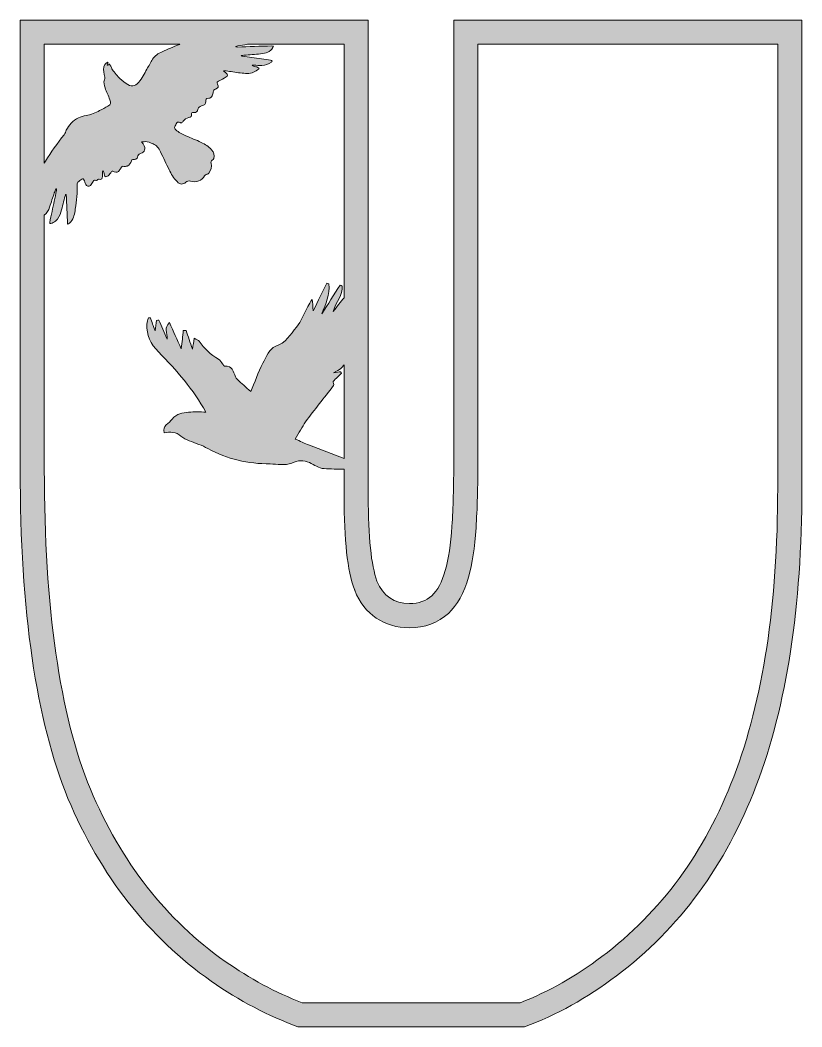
# Model space of a CAD drawing. Header units: millimetres. Extents: x 33 to 675, y -307 to -42.
# Drawn here: x 578.4 to 675.4, y -167 to -42 of the extents above; entities that cross this region are included whole.
import ezdxf

# ---------------------------------------------------------------- set-up
doc = ezdxf.new("R2010")
doc.units = ezdxf.units.MM
doc.header["$MEASUREMENT"] = 0
doc.layers.add('Layer 7', color=7, linetype='Continuous')

msp = doc.modelspace()

# ---------------------------------------------------------------- hatches: boundary and pattern name
at = {"layer": 'Layer 7'}
h = msp.add_hatch(color=1, dxfattribs=at)
h.dxf.hatch_style = 2
edge = h.paths.add_edge_path()
edge.add_spline(control_points=[(632.21, -42.01), (632.21, -42.01), (632.21, -96.71), (632.21, -96.71), (632.21, -99.89), (632.14, -102.6), (631.99, -104.85), (631.84, -107.1), (631.56, -108.94), (631.16, -110.36), (630.75, -111.79), (630.2, -112.83), (629.49, -113.49), (628.79, -114.14), (627.86, -114.47), (626.71, -114.47), (624.79, -114.47), (623.45, -113.54), (622.68, -111.68), (621.96, -109.7), (621.59, -106.2), (621.59, -101.15), (621.59, -101.15), (621.59, -42.01), (621.59, -42.01), (621.59, -42.01), (578.37, -42.01), (578.37, -42.01), (578.37, -42.01), (578.37, -97.78), (578.37, -97.78), (578.37, -115.43), (580.35, -129.06), (584.31, -138.66), (588.36, -148.31), (594.29, -155.87), (602.09, -161.36), (605.6, -163.81), (609.19, -165.68), (612.86, -167.04), (612.86, -167.04), (641, -167.04), (641, -167.04), (644.96, -165.56), (648.77, -163.47), (652.42, -160.7), (656.34, -157.74), (659.74, -154.3), (662.62, -150.38), (665.5, -146.46), (667.88, -142.01), (669.78, -137.05), (671.68, -132.09), (673.09, -126.54), (674.03, -120.4), (674.97, -114.25), (675.44, -107.48), (675.44, -100.08), (675.44, -100.08), (675.44, -42.01), (675.44, -42.01), (675.44, -42.01), (632.21, -42.01), (632.21, -42.01)], knot_values=[0, 0, 0, 0, 1, 1, 1, 2, 2, 2, 3, 3, 3, 4, 4, 4, 5, 5, 5, 6, 6, 6, 7, 7, 7, 8, 8, 8, 9, 9, 9, 10, 10, 10, 11, 11, 11, 12, 12, 12, 13, 13, 13, 14, 14, 14, 15, 15, 15, 16, 16, 16, 17, 17, 17, 18, 18, 18, 19, 19, 19, 20, 20, 20, 21, 21, 21, 21], degree=3, periodic=1)
edge = h.paths.add_edge_path()
edge.add_spline(control_points=[(617.22, -86.88), (617.6, -86.52), (617.95, -86.18), (618.29, -85.85), (618.24, -85.79), (618.19, -85.74), (618.14, -85.69), (617.91, -85.71), (617.69, -85.74), (617.28, -85.8), (617.69, -85.57), (617.98, -85.48), (618.17, -85.29), (618.31, -85.14), (618.47, -84.98), (618.59, -84.82), (618.59, -84.82), (618.59, -96.44), (618.59, -96.44), (617.16, -95.89), (615.72, -95.36), (614.29, -94.81), (613.69, -94.58), (613.11, -94.29), (612.53, -94.04), (613, -93.25), (613.38, -92.56), (613.82, -91.91), (614.35, -91.14), (614.94, -90.41), (615.51, -89.67), (616.1, -88.91), (616.72, -88.16), (617.28, -87.38), (617.37, -87.25), (617.24, -86.98), (617.22, -86.88)], knot_values=[0, 0, 0, 0, 1, 1, 1, 2, 2, 2, 3, 3, 3, 4, 4, 4, 5, 5, 5, 6, 6, 6, 7, 7, 7, 8, 8, 8, 9, 9, 9, 10, 10, 10, 11, 11, 11, 12, 12, 12, 12], degree=3, periodic=1)
edge = h.paths.add_edge_path()
edge.add_spline(control_points=[(598.19, -45.01), (598.16, -45.02), (598.13, -45.03), (598.1, -45.05), (597.4, -45.33), (596.7, -45.63), (596, -45.93), (595.51, -46.14), (595.08, -46.42), (594.82, -46.85), (594.57, -47.27), (594.34, -47.69), (594.11, -48.11), (593.8, -48.67), (593.52, -49.24), (593.09, -49.73), (592.61, -50.27), (592.15, -50.32), (591.52, -49.88), (591.16, -49.63), (590.84, -49.34), (590.53, -49.04), (590.35, -48.87), (590.24, -48.62), (590.04, -48.45), (589.86, -48.29), (589.78, -48.11), (589.7, -47.91), (589.66, -47.8), (589.6, -47.69), (589.54, -47.59), (589.51, -47.54), (589.44, -47.5), (589.39, -47.45), (589.36, -47.5), (589.32, -47.54), (589.28, -47.59), (589.27, -47.6), (589.25, -47.61), (589.23, -47.62), (589.21, -47.61), (589.19, -47.6), (589.18, -47.6), (589.21, -47.49), (589.25, -47.38), (589.29, -47.28), (589.26, -47.26), (589.23, -47.25), (589.21, -47.23), (589.1, -47.33), (588.96, -47.41), (588.9, -47.52), (588.68, -47.91), (588.69, -48.33), (588.81, -48.75), (588.88, -48.99), (588.93, -49.19), (588.84, -49.43), (588.71, -49.75), (588.79, -50.1), (588.91, -50.43), (589.09, -50.92), (589.31, -51.4), (589.52, -51.89), (589.68, -52.28), (589.65, -52.45), (589.27, -52.68), (588.94, -52.89), (588.59, -53.06), (588.24, -53.25), (587.72, -53.54), (587.15, -53.74), (586.55, -53.86), (586.22, -53.93), (585.88, -54), (585.6, -54.14), (584.91, -54.5), (584.44, -55.04), (584.1, -55.68), (584.01, -55.86), (583.96, -56.07), (583.83, -56.24), (583, -57.31), (582.18, -58.39), (581.5, -59.54), (581.45, -59.62), (581.41, -59.7), (581.37, -59.78), (581.37, -59.78), (581.37, -45.01), (581.37, -45.01), (581.37, -45.01), (598.19, -45.01), (598.19, -45.01)], knot_values=[0, 0, 0, 0, 1, 1, 1, 2, 2, 2, 3, 3, 3, 4, 4, 4, 5, 5, 5, 6, 6, 6, 7, 7, 7, 8, 8, 8, 9, 9, 9, 10, 10, 10, 11, 11, 11, 12, 12, 12, 13, 13, 13, 14, 14, 14, 15, 15, 15, 16, 16, 16, 17, 17, 17, 18, 18, 18, 19, 19, 19, 20, 20, 20, 21, 21, 21, 22, 22, 22, 23, 23, 23, 24, 24, 24, 25, 25, 25, 26, 26, 26, 27, 27, 27, 28, 28, 28, 29, 29, 29, 30, 30, 30, 31, 31, 31, 31], degree=3, periodic=1)
edge = h.paths.add_edge_path()
edge.add_spline(control_points=[(672.44, -100.08), (672.44, -107.29), (671.98, -113.98), (671.07, -119.94), (670.17, -125.84), (668.79, -131.24), (666.98, -135.98), (665.18, -140.67), (662.9, -144.92), (660.2, -148.6), (657.51, -152.27), (654.28, -155.53), (650.6, -158.31), (647.41, -160.74), (643.99, -162.66), (640.45, -164.04), (640.45, -164.04), (613.4, -164.04), (613.4, -164.04), (610.1, -162.77), (606.87, -161.04), (603.82, -158.9), (596.52, -153.78), (590.89, -146.57), (587.09, -137.51), (583.29, -128.33), (581.37, -114.96), (581.37, -97.78), (581.37, -97.78), (581.37, -66.25), (581.37, -66.25), (581.68, -65.97), (581.9, -65.63), (582.03, -65.23), (582.23, -64.64), (582.41, -64.05), (582.61, -63.47), (582.67, -63.3), (582.75, -63.13), (582.82, -62.97), (582.84, -62.97), (582.86, -62.98), (582.89, -62.98), (582.88, -63.04), (582.89, -63.11), (582.88, -63.17), (582.69, -64.04), (582.51, -64.91), (582.33, -65.78), (582.23, -66.23), (582.13, -66.68), (582.04, -67.13), (582.02, -67.22), (582.05, -67.32), (582.17, -67.27), (582.38, -67.19), (582.59, -67.1), (582.76, -66.96), (583.13, -66.67), (583.31, -66.26), (583.43, -65.84), (583.62, -65.17), (583.77, -64.49), (583.95, -63.82), (583.96, -63.76), (584, -63.71), (584.02, -63.66), (584.05, -63.66), (584.07, -63.67), (584.09, -63.67), (584.14, -64.89), (584.2, -66.1), (584.25, -67.35), (584.46, -67.29), (584.58, -67.18), (584.67, -67.06), (585.02, -66.58), (585.14, -66.03), (585.22, -65.48), (585.39, -64.44), (585.49, -63.4), (585.46, -62.34), (585.46, -62.27), (585.48, -62.18), (585.54, -62.13), (585.69, -62), (585.86, -61.87), (586.03, -61.76), (586.17, -61.66), (586.23, -61.69), (586.29, -61.85), (586.37, -62.03), (586.42, -62.23), (586.51, -62.41), (586.63, -62.64), (586.9, -62.71), (587.09, -62.53), (587.23, -62.39), (587.33, -62.2), (587.43, -62.03), (587.48, -61.94), (587.53, -61.85), (587.67, -61.9), (587.83, -61.97), (587.92, -61.91), (588, -61.8), (588.03, -61.77), (588.12, -61.74), (588.17, -61.76), (588.38, -61.82), (588.51, -61.79), (588.55, -61.61), (588.6, -61.37), (588.59, -61.13), (588.61, -60.89), (588.61, -60.84), (588.61, -60.78), (588.62, -60.73), (588.64, -60.73), (588.66, -60.72), (588.69, -60.72), (588.72, -60.79), (588.76, -60.85), (588.77, -60.92), (588.81, -61.05), (588.82, -61.19), (588.86, -61.32), (588.89, -61.44), (588.97, -61.49), (589.12, -61.43), (589.36, -61.33), (589.5, -61.16), (589.62, -60.96), (589.77, -60.72), (589.77, -60.73), (590.04, -60.83), (590.36, -60.95), (590.52, -60.9), (590.7, -60.65), (590.78, -60.53), (590.86, -60.41), (590.94, -60.29), (591, -60.18), (591.09, -60.15), (591.24, -60.17), (591.37, -60.19), (591.53, -60.18), (591.64, -60.13), (591.94, -59.99), (592.13, -59.78), (592.19, -59.47), (592.2, -59.39), (592.2, -59.28), (592.36, -59.32), (592.6, -59.38), (592.92, -59.23), (592.96, -59.02), (592.99, -58.79), (593.05, -58.67), (593.33, -58.57), (593.84, -58.39), (594.01, -57.95), (593.68, -57.45), (593.62, -57.35), (593.54, -57.26), (593.44, -57.13), (593.62, -57.12), (593.75, -57.12), (593.89, -57.1), (594.25, -57.07), (594.55, -57.26), (594.87, -57.38), (595.07, -57.45), (595.26, -57.59), (595.4, -57.74), (595.56, -57.93), (595.69, -58.16), (595.8, -58.38), (596.16, -59.11), (596.5, -59.86), (596.87, -60.59), (597.13, -61.11), (597.42, -61.62), (597.85, -62.07), (598.25, -62.5), (598.57, -62.43), (598.95, -62.14), (599.12, -62.01), (599.28, -61.95), (599.51, -62.01), (600.28, -62.21), (600.95, -61.94), (601.26, -61.33), (601.29, -61.28), (601.38, -61.24), (601.45, -61.2), (601.56, -61.14), (601.72, -61.11), (601.79, -61.02), (602.07, -60.65), (602.22, -60.23), (602.08, -59.77), (602.03, -59.6), (602.07, -59.51), (602.22, -59.41), (602.3, -59.36), (602.39, -59.27), (602.41, -59.18), (602.52, -58.8), (602.45, -58.43), (602.14, -58.1), (601.78, -57.71), (601.34, -57.42), (600.85, -57.19), (600.23, -56.9), (599.58, -56.65), (598.94, -56.38), (598.49, -56.18), (598.05, -55.95), (597.69, -55.62), (597.57, -55.52), (597.5, -55.39), (597.56, -55.25), (597.63, -55.09), (597.72, -54.92), (597.84, -54.77), (597.92, -54.66), (598.06, -54.61), (598.22, -54.73), (598.32, -54.81), (598.42, -54.78), (598.5, -54.7), (598.55, -54.65), (598.6, -54.61), (598.63, -54.56), (598.78, -54.31), (599.02, -54.18), (599.33, -54.12), (599.57, -54.07), (599.67, -53.93), (599.66, -53.71), (599.65, -53.56), (599.7, -53.49), (599.89, -53.48), (600.26, -53.48), (600.37, -53.4), (600.44, -53.08), (600.49, -52.84), (600.63, -52.72), (600.89, -52.66), (601.28, -52.57), (601.41, -52.42), (601.41, -52.12), (601.41, -51.8), (601.42, -51.78), (601.78, -51.72), (601.99, -51.68), (602.15, -51.6), (602.21, -51.42), (602.27, -51.26), (602.32, -51.1), (602.34, -50.93), (602.36, -50.76), (602.42, -50.65), (602.61, -50.58), (602.99, -50.45), (603.05, -50.28), (602.88, -49.95), (602.77, -49.72), (602.78, -49.72), (603.01, -49.59), (603.32, -49.43), (603.63, -49.25), (603.94, -49.07), (604.19, -48.91), (604.19, -48.78), (603.96, -48.59), (603.9, -48.54), (603.83, -48.5), (603.76, -48.45), (603.71, -48.42), (603.67, -48.37), (603.6, -48.31), (603.67, -48.3), (603.71, -48.29), (603.74, -48.29), (604.02, -48.33), (604.29, -48.37), (604.56, -48.41), (605.16, -48.49), (605.77, -48.59), (606.37, -48.63), (606.93, -48.68), (607.43, -48.5), (607.85, -48.2), (607.93, -48.14), (607.97, -48.05), (608.03, -47.97), (607.94, -47.93), (607.85, -47.87), (607.75, -47.83), (607.68, -47.8), (607.59, -47.8), (607.51, -47.77), (607.4, -47.74), (607.3, -47.7), (607.19, -47.66), (607.2, -47.64), (607.2, -47.62), (607.21, -47.6), (607.26, -47.6), (607.32, -47.6), (607.38, -47.6), (607.72, -47.62), (608.06, -47.65), (608.39, -47.64), (608.84, -47.63), (609.23, -47.49), (609.57, -47.25), (609.62, -47.21), (609.68, -47.12), (609.66, -47.09), (609.64, -47.03), (609.54, -46.98), (609.47, -46.97), (609.1, -46.91), (608.72, -46.86), (608.33, -46.81), (607.54, -46.7), (606.75, -46.6), (605.95, -46.5), (605.91, -46.5), (605.87, -46.47), (605.83, -46.45), (605.83, -46.44), (605.83, -46.42), (605.84, -46.41), (605.95, -46.39), (606.05, -46.37), (606.16, -46.37), (606.85, -46.31), (607.54, -46.26), (608.23, -46.2), (608.88, -46.15), (609.44, -45.95), (609.76, -45.42), (609.79, -45.37), (609.79, -45.31), (609.81, -45.25), (609.75, -45.24), (609.69, -45.21), (609.63, -45.21), (608.2, -45.26), (606.77, -45.3), (605.34, -45.35), (605.28, -45.35), (605.22, -45.34), (605.15, -45.33), (605.15, -45.32), (605.15, -45.3), (605.15, -45.29), (605.23, -45.26), (605.32, -45.23), (605.41, -45.21), (605.8, -45.14), (606.19, -45.08), (606.58, -45.01), (606.58, -45.01), (618.59, -45.01), (618.59, -45.01), (618.59, -45.01), (618.59, -76.48), (618.59, -76.48), (618.18, -77.01), (617.74, -77.56), (617.24, -78.19), (617.58, -76.98), (618.51, -76.16), (618.34, -75.03), (618.25, -74.99), (618.17, -74.95), (618.09, -74.91), (617.34, -76.1), (616.59, -77.29), (615.84, -78.48), (616.27, -77.24), (616.91, -76.08), (616.7, -74.75), (616.62, -74.73), (616.55, -74.7), (616.47, -74.67), (615.92, -75.76), (615.38, -76.85), (614.75, -78.11), (614.7, -77.49), (614.68, -77.1), (614.65, -76.71), (614.36, -76.99), (614.25, -77.3), (614.09, -77.59), (613.64, -78.45), (613.28, -79.4), (612.67, -80.13), (611.92, -81.03), (611.38, -82.1), (610.03, -82.55), (609.36, -82.77), (608.9, -83.84), (608.52, -84.6), (607.92, -85.78), (607.47, -87.03), (607.01, -88.14), (606.38, -87.58), (605.85, -87.12), (605.34, -86.65), (605.24, -86.56), (605.17, -86.41), (605.11, -86.29), (604.83, -85.69), (604.76, -84.88), (603.75, -84.99), (603.68, -84.99), (603.59, -84.81), (603.51, -84.71), (603.35, -84.51), (603.23, -84.24), (603.01, -84.12), (602.03, -83.55), (601.21, -82.82), (600.59, -81.88), (600.5, -81.74), (600.27, -81.67), (599.99, -81.51), (599.91, -82), (599.85, -82.38), (599.77, -82.86), (599.48, -82.01), (599.23, -81.28), (598.98, -80.55), (598.86, -80.55), (598.74, -80.55), (598.63, -80.55), (598.55, -81.27), (598.47, -81.99), (598.38, -82.83), (597.87, -81.71), (597.4, -80.67), (596.9, -79.57), (596.21, -80.18), (596.65, -80.84), (596.61, -81.62), (596.22, -80.72), (595.91, -79.99), (595.59, -79.26), (595.5, -79.28), (595.41, -79.29), (595.32, -79.31), (595.26, -79.71), (595.2, -80.11), (595.13, -80.6), (594.91, -80), (594.72, -79.48), (594.53, -78.95), (594.45, -78.96), (594.38, -78.97), (594.3, -78.98), (594.23, -79.24), (594.12, -79.49), (594.11, -79.75), (594.05, -81.11), (594.58, -82.25), (595.54, -83.21), (597.82, -85.49), (599.89, -87.92), (601.41, -90.68), (600.75, -90.68), (600.01, -90.64), (599.27, -90.7), (598.52, -90.76), (597.8, -90.86), (597.26, -91.56), (596.85, -92.1), (596, -92.35), (596.24, -93.25), (597, -93.13), (597.71, -93.12), (598.34, -93.68), (598.63, -93.93), (599.01, -94.08), (599.37, -94.24), (600.13, -94.57), (600.95, -94.81), (601.68, -95.21), (604.09, -96.52), (606.67, -97.12), (609.42, -97.12), (609.87, -97.12), (610.31, -97.22), (610.76, -97.21), (611.21, -97.2), (611.72, -97.21), (612.1, -97.02), (612.85, -96.65), (613.55, -96.63), (614.29, -96.96), (614.89, -97.23), (615.48, -97.66), (616.1, -97.71), (616.93, -97.77), (617.76, -97.77), (618.59, -97.76), (618.59, -97.76), (618.59, -101.15), (618.59, -101.15), (618.59, -106.6), (619.01, -110.38), (619.87, -112.71), (619.87, -112.71), (619.89, -112.77), (619.89, -112.77), (619.89, -112.77), (619.91, -112.82), (619.91, -112.82), (621.14, -115.82), (623.56, -117.47), (626.71, -117.47), (628.61, -117.47), (630.28, -116.85), (631.54, -115.68), (632.66, -114.63), (633.48, -113.16), (634.04, -111.18), (634.51, -109.54), (634.81, -107.54), (634.98, -105.05), (635.13, -102.75), (635.21, -99.94), (635.21, -96.71), (635.21, -96.71), (635.21, -45.01), (635.21, -45.01), (635.21, -45.01), (672.44, -45.01), (672.44, -45.01), (672.44, -45.01), (672.44, -100.08), (672.44, -100.08)], knot_values=[0, 0, 0, 0, 1, 1, 1, 2, 2, 2, 3, 3, 3, 4, 4, 4, 5, 5, 5, 6, 6, 6, 7, 7, 7, 8, 8, 8, 9, 9, 9, 10, 10, 10, 11, 11, 11, 12, 12, 12, 13, 13, 13, 14, 14, 14, 15, 15, 15, 16, 16, 16, 17, 17, 17, 18, 18, 18, 19, 19, 19, 20, 20, 20, 21, 21, 21, 22, 22, 22, 23, 23, 23, 24, 24, 24, 25, 25, 25, 26, 26, 26, 27, 27, 27, 28, 28, 28, 29, 29, 29, 30, 30, 30, 31, 31, 31, 32, 32, 32, 33, 33, 33, 34, 34, 34, 35, 35, 35, 36, 36, 36, 37, 37, 37, 38, 38, 38, 39, 39, 39, 40, 40, 40, 41, 41, 41, 42, 42, 42, 43, 43, 43, 44, 44, 44, 45, 45, 45, 46, 46, 46, 47, 47, 47, 48, 48, 48, 49, 49, 49, 50, 50, 50, 51, 51, 51, 52, 52, 52, 53, 53, 53, 54, 54, 54, 55, 55, 55, 56, 56, 56, 57, 57, 57, 58, 58, 58, 59, 59, 59, 60, 60, 60, 61, 61, 61, 62, 62, 62, 63, 63, 63, 64, 64, 64, 65, 65, 65, 66, 66, 66, 67, 67, 67, 68, 68, 68, 69, 69, 69, 70, 70, 70, 71, 71, 71, 72, 72, 72, 73, 73, 73, 74, 74, 74, 75, 75, 75, 76, 76, 76, 77, 77, 77, 78, 78, 78, 79, 79, 79, 80, 80, 80, 81, 81, 81, 82, 82, 82, 83, 83, 83, 84, 84, 84, 85, 85, 85, 86, 86, 86, 87, 87, 87, 88, 88, 88, 89, 89, 89, 90, 90, 90, 91, 91, 91, 92, 92, 92, 93, 93, 93, 94, 94, 94, 95, 95, 95, 96, 96, 96, 97, 97, 97, 98, 98, 98, 99, 99, 99, 100, 100, 100, 101, 101, 101, 102, 102, 102, 103, 103, 103, 104, 104, 104, 105, 105, 105, 106, 106, 106, 107, 107, 107, 108, 108, 108, 109, 109, 109, 110, 110, 110, 111, 111, 111, 112, 112, 112, 113, 113, 113, 114, 114, 114, 115, 115, 115, 116, 116, 116, 117, 117, 117, 118, 118, 118, 119, 119, 119, 120, 120, 120, 121, 121, 121, 122, 122, 122, 123, 123, 123, 124, 124, 124, 125, 125, 125, 126, 126, 126, 127, 127, 127, 128, 128, 128, 129, 129, 129, 130, 130, 130, 131, 131, 131, 132, 132, 132, 133, 133, 133, 134, 134, 134, 135, 135, 135, 136, 136, 136, 137, 137, 137, 138, 138, 138, 139, 139, 139, 140, 140, 140, 141, 141, 141, 142, 142, 142, 143, 143, 143, 144, 144, 144, 145, 145, 145, 146, 146, 146, 147, 147, 147, 148, 148, 148, 149, 149, 149, 150, 150, 150, 151, 151, 151, 152, 152, 152, 153, 153, 153, 154, 154, 154, 155, 155, 155, 156, 156, 156, 157, 157, 157, 158, 158, 158, 159, 159, 159, 160, 160, 160, 161, 161, 161, 162, 162, 162, 163, 163, 163, 164, 164, 164, 165, 165, 165, 166, 166, 166, 167, 167, 167, 168, 168, 168, 169, 169, 169, 170, 170, 170, 171, 171, 171, 172, 172, 172, 173, 173, 173, 174, 174, 174, 175, 175, 175, 176, 176, 176, 177, 177, 177, 178, 178, 178, 179, 179, 179, 180, 180, 180, 181, 181, 181, 182, 182, 182, 182], degree=3, periodic=1)

# ---------------------------------------------------------------- linework, layer by layer
at = {"layer": 'Layer 7', "lineweight": 0}
for points, knots in [([(632.21, -42.01), (632.21, -42.01), (632.21, -96.71), (632.21, -96.71), (632.21, -99.89), (632.14, -102.6), (631.99, -104.85), (631.84, -107.1), (631.56, -108.94), (631.16, -110.36), (630.75, -111.79), (630.2, -112.83), (629.49, -113.49), (628.79, -114.14), (627.86, -114.47), (626.71, -114.47), (624.79, -114.47), (623.45, -113.54), (622.68, -111.68), (621.96, -109.7), (621.59, -106.2), (621.59, -101.15), (621.59, -101.15), (621.59, -42.01), (621.59, -42.01), (621.59, -42.01), (578.37, -42.01), (578.37, -42.01), (578.37, -42.01), (578.37, -97.78), (578.37, -97.78), (578.37, -115.43), (580.35, -129.06), (584.31, -138.66), (588.36, -148.31), (594.29, -155.87), (602.09, -161.36), (605.6, -163.81), (609.19, -165.68), (612.86, -167.04), (612.86, -167.04), (641, -167.04), (641, -167.04), (644.96, -165.56), (648.77, -163.47), (652.42, -160.7), (656.34, -157.74), (659.74, -154.3), (662.62, -150.38), (665.5, -146.46), (667.88, -142.01), (669.78, -137.05), (671.68, -132.09), (673.09, -126.54), (674.03, -120.4), (674.97, -114.25), (675.44, -107.48), (675.44, -100.08), (675.44, -100.08), (675.44, -42.01), (675.44, -42.01), (675.44, -42.01), (632.21, -42.01), (632.21, -42.01)], [0, 0, 0, 0, 1, 1, 1, 2, 2, 2, 3, 3, 3, 4, 4, 4, 5, 5, 5, 6, 6, 6, 7, 7, 7, 8, 8, 8, 9, 9, 9, 10, 10, 10, 11, 11, 11, 12, 12, 12, 13, 13, 13, 14, 14, 14, 15, 15, 15, 16, 16, 16, 17, 17, 17, 18, 18, 18, 19, 19, 19, 20, 20, 20, 21, 21, 21, 21]), ([(598.19, -45.01), (598.16, -45.02), (598.13, -45.03), (598.1, -45.05), (597.4, -45.33), (596.7, -45.63), (596, -45.93), (595.51, -46.14), (595.08, -46.42), (594.82, -46.85), (594.57, -47.27), (594.34, -47.69), (594.11, -48.11), (593.8, -48.67), (593.52, -49.24), (593.09, -49.73), (592.61, -50.27), (592.15, -50.32), (591.52, -49.88), (591.16, -49.63), (590.84, -49.34), (590.53, -49.04), (590.35, -48.87), (590.24, -48.62), (590.04, -48.45), (589.86, -48.29), (589.78, -48.11), (589.7, -47.91), (589.66, -47.8), (589.6, -47.69), (589.54, -47.59), (589.51, -47.54), (589.44, -47.5), (589.39, -47.45), (589.36, -47.5), (589.32, -47.54), (589.28, -47.59), (589.27, -47.6), (589.25, -47.61), (589.23, -47.62), (589.21, -47.61), (589.19, -47.6), (589.18, -47.6), (589.21, -47.49), (589.25, -47.38), (589.29, -47.28), (589.26, -47.26), (589.23, -47.25), (589.21, -47.23), (589.1, -47.33), (588.96, -47.41), (588.9, -47.52), (588.68, -47.91), (588.69, -48.33), (588.81, -48.75), (588.88, -48.99), (588.93, -49.19), (588.84, -49.43), (588.71, -49.75), (588.79, -50.1), (588.91, -50.43), (589.09, -50.92), (589.31, -51.4), (589.52, -51.89), (589.68, -52.28), (589.65, -52.45), (589.27, -52.68), (588.94, -52.89), (588.59, -53.06), (588.24, -53.25), (587.72, -53.54), (587.15, -53.74), (586.55, -53.86), (586.22, -53.93), (585.88, -54), (585.6, -54.14), (584.91, -54.5), (584.44, -55.04), (584.1, -55.68), (584.01, -55.86), (583.96, -56.07), (583.83, -56.24), (583, -57.31), (582.18, -58.39), (581.5, -59.54), (581.45, -59.62), (581.41, -59.7), (581.37, -59.78), (581.37, -59.78), (581.37, -45.01), (581.37, -45.01), (581.37, -45.01), (598.19, -45.01), (598.19, -45.01)], [0, 0, 0, 0, 1, 1, 1, 2, 2, 2, 3, 3, 3, 4, 4, 4, 5, 5, 5, 6, 6, 6, 7, 7, 7, 8, 8, 8, 9, 9, 9, 10, 10, 10, 11, 11, 11, 12, 12, 12, 13, 13, 13, 14, 14, 14, 15, 15, 15, 16, 16, 16, 17, 17, 17, 18, 18, 18, 19, 19, 19, 20, 20, 20, 21, 21, 21, 22, 22, 22, 23, 23, 23, 24, 24, 24, 25, 25, 25, 26, 26, 26, 27, 27, 27, 28, 28, 28, 29, 29, 29, 30, 30, 30, 31, 31, 31, 31]), ([(672.44, -100.08), (672.44, -107.29), (671.98, -113.98), (671.07, -119.94), (670.17, -125.84), (668.79, -131.24), (666.98, -135.98), (665.18, -140.67), (662.9, -144.92), (660.2, -148.6), (657.51, -152.27), (654.28, -155.53), (650.6, -158.31), (647.41, -160.74), (643.99, -162.66), (640.45, -164.04), (640.45, -164.04), (613.4, -164.04), (613.4, -164.04), (610.1, -162.77), (606.87, -161.04), (603.82, -158.9), (596.52, -153.78), (590.89, -146.57), (587.09, -137.51), (583.29, -128.33), (581.37, -114.96), (581.37, -97.78), (581.37, -97.78), (581.37, -66.25), (581.37, -66.25), (581.68, -65.97), (581.9, -65.63), (582.03, -65.23), (582.23, -64.64), (582.41, -64.05), (582.61, -63.47), (582.67, -63.3), (582.75, -63.13), (582.82, -62.97), (582.84, -62.97), (582.86, -62.98), (582.89, -62.98), (582.88, -63.04), (582.89, -63.11), (582.88, -63.17), (582.69, -64.04), (582.51, -64.91), (582.33, -65.78), (582.23, -66.23), (582.13, -66.68), (582.04, -67.13), (582.02, -67.22), (582.05, -67.32), (582.17, -67.27), (582.38, -67.19), (582.59, -67.1), (582.76, -66.96), (583.13, -66.67), (583.31, -66.26), (583.43, -65.84), (583.62, -65.17), (583.77, -64.49), (583.95, -63.82), (583.96, -63.76), (584, -63.71), (584.02, -63.66), (584.05, -63.66), (584.07, -63.67), (584.09, -63.67), (584.14, -64.89), (584.2, -66.1), (584.25, -67.35), (584.46, -67.29), (584.58, -67.18), (584.67, -67.06), (585.02, -66.58), (585.14, -66.03), (585.22, -65.48), (585.39, -64.44), (585.49, -63.4), (585.46, -62.34), (585.46, -62.27), (585.48, -62.18), (585.54, -62.13), (585.69, -62), (585.86, -61.87), (586.03, -61.76), (586.17, -61.66), (586.23, -61.69), (586.29, -61.85), (586.37, -62.03), (586.42, -62.23), (586.51, -62.41), (586.63, -62.64), (586.9, -62.71), (587.09, -62.53), (587.23, -62.39), (587.33, -62.2), (587.43, -62.03), (587.48, -61.94), (587.53, -61.85), (587.67, -61.9), (587.83, -61.97), (587.92, -61.91), (588, -61.8), (588.03, -61.77), (588.12, -61.74), (588.17, -61.76), (588.38, -61.82), (588.51, -61.79), (588.55, -61.61), (588.6, -61.37), (588.59, -61.13), (588.61, -60.89), (588.61, -60.84), (588.61, -60.78), (588.62, -60.73), (588.64, -60.73), (588.66, -60.72), (588.69, -60.72), (588.72, -60.79), (588.76, -60.85), (588.77, -60.92), (588.81, -61.05), (588.82, -61.19), (588.86, -61.32), (588.89, -61.44), (588.97, -61.49), (589.12, -61.43), (589.36, -61.33), (589.5, -61.16), (589.62, -60.96), (589.77, -60.72), (589.77, -60.73), (590.04, -60.83), (590.36, -60.95), (590.52, -60.9), (590.7, -60.65), (590.78, -60.53), (590.86, -60.41), (590.94, -60.29), (591, -60.18), (591.09, -60.15), (591.24, -60.17), (591.37, -60.19), (591.53, -60.18), (591.64, -60.13), (591.94, -59.99), (592.13, -59.78), (592.19, -59.47), (592.2, -59.39), (592.2, -59.28), (592.36, -59.32), (592.6, -59.38), (592.92, -59.23), (592.96, -59.02), (592.99, -58.79), (593.05, -58.67), (593.33, -58.57), (593.84, -58.39), (594.01, -57.95), (593.68, -57.45), (593.62, -57.35), (593.54, -57.26), (593.44, -57.13), (593.62, -57.12), (593.75, -57.12), (593.89, -57.1), (594.25, -57.07), (594.55, -57.26), (594.87, -57.38), (595.07, -57.45), (595.26, -57.59), (595.4, -57.74), (595.56, -57.93), (595.69, -58.16), (595.8, -58.38), (596.16, -59.11), (596.5, -59.86), (596.87, -60.59), (597.13, -61.11), (597.42, -61.62), (597.85, -62.07), (598.25, -62.5), (598.57, -62.43), (598.95, -62.14), (599.12, -62.01), (599.28, -61.95), (599.51, -62.01), (600.28, -62.21), (600.95, -61.94), (601.26, -61.33), (601.29, -61.28), (601.38, -61.24), (601.45, -61.2), (601.56, -61.14), (601.72, -61.11), (601.79, -61.02), (602.07, -60.65), (602.22, -60.23), (602.08, -59.77), (602.03, -59.6), (602.07, -59.51), (602.22, -59.41), (602.3, -59.36), (602.39, -59.27), (602.41, -59.18), (602.52, -58.8), (602.45, -58.43), (602.14, -58.1), (601.78, -57.71), (601.34, -57.42), (600.85, -57.19), (600.23, -56.9), (599.58, -56.65), (598.94, -56.38), (598.49, -56.18), (598.05, -55.95), (597.69, -55.62), (597.57, -55.52), (597.5, -55.39), (597.56, -55.25), (597.63, -55.09), (597.72, -54.92), (597.84, -54.77), (597.92, -54.66), (598.06, -54.61), (598.22, -54.73), (598.32, -54.81), (598.42, -54.78), (598.5, -54.7), (598.55, -54.65), (598.6, -54.61), (598.63, -54.56), (598.78, -54.31), (599.02, -54.18), (599.33, -54.12), (599.57, -54.07), (599.67, -53.93), (599.66, -53.71), (599.65, -53.56), (599.7, -53.49), (599.89, -53.48), (600.26, -53.48), (600.37, -53.4), (600.44, -53.08), (600.49, -52.84), (600.63, -52.72), (600.89, -52.66), (601.28, -52.57), (601.41, -52.42), (601.41, -52.12), (601.41, -51.8), (601.42, -51.78), (601.78, -51.72), (601.99, -51.68), (602.15, -51.6), (602.21, -51.42), (602.27, -51.26), (602.32, -51.1), (602.34, -50.93), (602.36, -50.76), (602.42, -50.65), (602.61, -50.58), (602.99, -50.45), (603.05, -50.28), (602.88, -49.95), (602.77, -49.72), (602.78, -49.72), (603.01, -49.59), (603.32, -49.43), (603.63, -49.25), (603.94, -49.07), (604.19, -48.91), (604.19, -48.78), (603.96, -48.59), (603.9, -48.54), (603.83, -48.5), (603.76, -48.45), (603.71, -48.42), (603.67, -48.37), (603.6, -48.31), (603.67, -48.3), (603.71, -48.29), (603.74, -48.29), (604.02, -48.33), (604.29, -48.37), (604.56, -48.41), (605.16, -48.49), (605.77, -48.59), (606.37, -48.63), (606.93, -48.68), (607.43, -48.5), (607.85, -48.2), (607.93, -48.14), (607.97, -48.05), (608.03, -47.97), (607.94, -47.93), (607.85, -47.87), (607.75, -47.83), (607.68, -47.8), (607.59, -47.8), (607.51, -47.77), (607.4, -47.74), (607.3, -47.7), (607.19, -47.66), (607.2, -47.64), (607.2, -47.62), (607.21, -47.6), (607.26, -47.6), (607.32, -47.6), (607.38, -47.6), (607.72, -47.62), (608.06, -47.65), (608.39, -47.64), (608.84, -47.63), (609.23, -47.49), (609.57, -47.25), (609.62, -47.21), (609.68, -47.12), (609.66, -47.09), (609.64, -47.03), (609.54, -46.98), (609.47, -46.97), (609.1, -46.91), (608.72, -46.86), (608.33, -46.81), (607.54, -46.7), (606.75, -46.6), (605.95, -46.5), (605.91, -46.5), (605.87, -46.47), (605.83, -46.45), (605.83, -46.44), (605.83, -46.42), (605.84, -46.41), (605.95, -46.39), (606.05, -46.37), (606.16, -46.37), (606.85, -46.31), (607.54, -46.26), (608.23, -46.2), (608.88, -46.15), (609.44, -45.95), (609.76, -45.42), (609.79, -45.37), (609.79, -45.31), (609.81, -45.25), (609.75, -45.24), (609.69, -45.21), (609.63, -45.21), (608.2, -45.26), (606.77, -45.3), (605.34, -45.35), (605.28, -45.35), (605.22, -45.34), (605.15, -45.33), (605.15, -45.32), (605.15, -45.3), (605.15, -45.29), (605.23, -45.26), (605.32, -45.23), (605.41, -45.21), (605.8, -45.14), (606.19, -45.08), (606.58, -45.01), (606.58, -45.01), (618.59, -45.01), (618.59, -45.01), (618.59, -45.01), (618.59, -76.48), (618.59, -76.48), (618.18, -77.01), (617.74, -77.56), (617.24, -78.19), (617.58, -76.98), (618.51, -76.16), (618.34, -75.03), (618.25, -74.99), (618.17, -74.95), (618.09, -74.91), (617.34, -76.1), (616.59, -77.29), (615.84, -78.48), (616.27, -77.24), (616.91, -76.08), (616.7, -74.75), (616.62, -74.73), (616.55, -74.7), (616.47, -74.67), (615.92, -75.76), (615.38, -76.85), (614.75, -78.11), (614.7, -77.49), (614.68, -77.1), (614.65, -76.71), (614.36, -76.99), (614.25, -77.3), (614.09, -77.59), (613.64, -78.45), (613.28, -79.4), (612.67, -80.13), (611.92, -81.03), (611.38, -82.1), (610.03, -82.55), (609.36, -82.77), (608.9, -83.84), (608.52, -84.6), (607.92, -85.78), (607.47, -87.03), (607.01, -88.14), (606.38, -87.58), (605.85, -87.12), (605.34, -86.65), (605.24, -86.56), (605.17, -86.41), (605.11, -86.29), (604.83, -85.69), (604.76, -84.88), (603.75, -84.99), (603.68, -84.99), (603.59, -84.81), (603.51, -84.71), (603.35, -84.51), (603.23, -84.24), (603.01, -84.12), (602.03, -83.55), (601.21, -82.82), (600.59, -81.88), (600.5, -81.74), (600.27, -81.67), (599.99, -81.51), (599.91, -82), (599.85, -82.38), (599.77, -82.86), (599.48, -82.01), (599.23, -81.28), (598.98, -80.55), (598.86, -80.55), (598.74, -80.55), (598.63, -80.55), (598.55, -81.27), (598.47, -81.99), (598.38, -82.83), (597.87, -81.71), (597.4, -80.67), (596.9, -79.57), (596.21, -80.18), (596.65, -80.84), (596.61, -81.62), (596.22, -80.72), (595.91, -79.99), (595.59, -79.26), (595.5, -79.28), (595.41, -79.29), (595.32, -79.31), (595.26, -79.71), (595.2, -80.11), (595.13, -80.6), (594.91, -80), (594.72, -79.48), (594.53, -78.95), (594.45, -78.96), (594.38, -78.97), (594.3, -78.98), (594.23, -79.24), (594.12, -79.49), (594.11, -79.75), (594.05, -81.11), (594.58, -82.25), (595.54, -83.21), (597.82, -85.49), (599.89, -87.92), (601.41, -90.68), (600.75, -90.68), (600.01, -90.64), (599.27, -90.7), (598.52, -90.76), (597.8, -90.86), (597.26, -91.56), (596.85, -92.1), (596, -92.35), (596.24, -93.25), (597, -93.13), (597.71, -93.12), (598.34, -93.68), (598.63, -93.93), (599.01, -94.08), (599.37, -94.24), (600.13, -94.57), (600.95, -94.81), (601.68, -95.21), (604.09, -96.52), (606.67, -97.12), (609.42, -97.12), (609.87, -97.12), (610.31, -97.22), (610.76, -97.21), (611.21, -97.2), (611.72, -97.21), (612.1, -97.02), (612.85, -96.65), (613.55, -96.63), (614.29, -96.96), (614.89, -97.23), (615.48, -97.66), (616.1, -97.71), (616.93, -97.77), (617.76, -97.77), (618.59, -97.76), (618.59, -97.76), (618.59, -101.15), (618.59, -101.15), (618.59, -106.6), (619.01, -110.38), (619.87, -112.71), (619.87, -112.71), (619.89, -112.77), (619.89, -112.77), (619.89, -112.77), (619.91, -112.82), (619.91, -112.82), (621.14, -115.82), (623.56, -117.47), (626.71, -117.47), (628.61, -117.47), (630.28, -116.85), (631.54, -115.68), (632.66, -114.63), (633.48, -113.16), (634.04, -111.18), (634.51, -109.54), (634.81, -107.54), (634.98, -105.05), (635.13, -102.75), (635.21, -99.94), (635.21, -96.71), (635.21, -96.71), (635.21, -45.01), (635.21, -45.01), (635.21, -45.01), (672.44, -45.01), (672.44, -45.01), (672.44, -45.01), (672.44, -100.08), (672.44, -100.08)], [0, 0, 0, 0, 1, 1, 1, 2, 2, 2, 3, 3, 3, 4, 4, 4, 5, 5, 5, 6, 6, 6, 7, 7, 7, 8, 8, 8, 9, 9, 9, 10, 10, 10, 11, 11, 11, 12, 12, 12, 13, 13, 13, 14, 14, 14, 15, 15, 15, 16, 16, 16, 17, 17, 17, 18, 18, 18, 19, 19, 19, 20, 20, 20, 21, 21, 21, 22, 22, 22, 23, 23, 23, 24, 24, 24, 25, 25, 25, 26, 26, 26, 27, 27, 27, 28, 28, 28, 29, 29, 29, 30, 30, 30, 31, 31, 31, 32, 32, 32, 33, 33, 33, 34, 34, 34, 35, 35, 35, 36, 36, 36, 37, 37, 37, 38, 38, 38, 39, 39, 39, 40, 40, 40, 41, 41, 41, 42, 42, 42, 43, 43, 43, 44, 44, 44, 45, 45, 45, 46, 46, 46, 47, 47, 47, 48, 48, 48, 49, 49, 49, 50, 50, 50, 51, 51, 51, 52, 52, 52, 53, 53, 53, 54, 54, 54, 55, 55, 55, 56, 56, 56, 57, 57, 57, 58, 58, 58, 59, 59, 59, 60, 60, 60, 61, 61, 61, 62, 62, 62, 63, 63, 63, 64, 64, 64, 65, 65, 65, 66, 66, 66, 67, 67, 67, 68, 68, 68, 69, 69, 69, 70, 70, 70, 71, 71, 71, 72, 72, 72, 73, 73, 73, 74, 74, 74, 75, 75, 75, 76, 76, 76, 77, 77, 77, 78, 78, 78, 79, 79, 79, 80, 80, 80, 81, 81, 81, 82, 82, 82, 83, 83, 83, 84, 84, 84, 85, 85, 85, 86, 86, 86, 87, 87, 87, 88, 88, 88, 89, 89, 89, 90, 90, 90, 91, 91, 91, 92, 92, 92, 93, 93, 93, 94, 94, 94, 95, 95, 95, 96, 96, 96, 97, 97, 97, 98, 98, 98, 99, 99, 99, 100, 100, 100, 101, 101, 101, 102, 102, 102, 103, 103, 103, 104, 104, 104, 105, 105, 105, 106, 106, 106, 107, 107, 107, 108, 108, 108, 109, 109, 109, 110, 110, 110, 111, 111, 111, 112, 112, 112, 113, 113, 113, 114, 114, 114, 115, 115, 115, 116, 116, 116, 117, 117, 117, 118, 118, 118, 119, 119, 119, 120, 120, 120, 121, 121, 121, 122, 122, 122, 123, 123, 123, 124, 124, 124, 125, 125, 125, 126, 126, 126, 127, 127, 127, 128, 128, 128, 129, 129, 129, 130, 130, 130, 131, 131, 131, 132, 132, 132, 133, 133, 133, 134, 134, 134, 135, 135, 135, 136, 136, 136, 137, 137, 137, 138, 138, 138, 139, 139, 139, 140, 140, 140, 141, 141, 141, 142, 142, 142, 143, 143, 143, 144, 144, 144, 145, 145, 145, 146, 146, 146, 147, 147, 147, 148, 148, 148, 149, 149, 149, 150, 150, 150, 151, 151, 151, 152, 152, 152, 153, 153, 153, 154, 154, 154, 155, 155, 155, 156, 156, 156, 157, 157, 157, 158, 158, 158, 159, 159, 159, 160, 160, 160, 161, 161, 161, 162, 162, 162, 163, 163, 163, 164, 164, 164, 165, 165, 165, 166, 166, 166, 167, 167, 167, 168, 168, 168, 169, 169, 169, 170, 170, 170, 171, 171, 171, 172, 172, 172, 173, 173, 173, 174, 174, 174, 175, 175, 175, 176, 176, 176, 177, 177, 177, 178, 178, 178, 179, 179, 179, 180, 180, 180, 181, 181, 181, 182, 182, 182, 182]), ([(617.22, -86.88), (617.6, -86.52), (617.95, -86.18), (618.29, -85.85), (618.24, -85.79), (618.19, -85.74), (618.14, -85.69), (617.91, -85.71), (617.69, -85.74), (617.28, -85.8), (617.69, -85.57), (617.98, -85.48), (618.17, -85.29), (618.31, -85.14), (618.47, -84.98), (618.59, -84.82), (618.59, -84.82), (618.59, -96.44), (618.59, -96.44), (617.16, -95.89), (615.72, -95.36), (614.29, -94.81), (613.69, -94.58), (613.11, -94.29), (612.53, -94.04), (613, -93.25), (613.38, -92.56), (613.82, -91.91), (614.35, -91.14), (614.94, -90.41), (615.51, -89.67), (616.1, -88.91), (616.72, -88.16), (617.28, -87.38), (617.37, -87.25), (617.24, -86.98), (617.22, -86.88)], [0, 0, 0, 0, 1, 1, 1, 2, 2, 2, 3, 3, 3, 4, 4, 4, 5, 5, 5, 6, 6, 6, 7, 7, 7, 8, 8, 8, 9, 9, 9, 10, 10, 10, 11, 11, 11, 12, 12, 12, 12])]:
    msp.add_open_spline(points, degree=3, knots=knots, dxfattribs=at)

doc.saveas('drawing.dxf')
